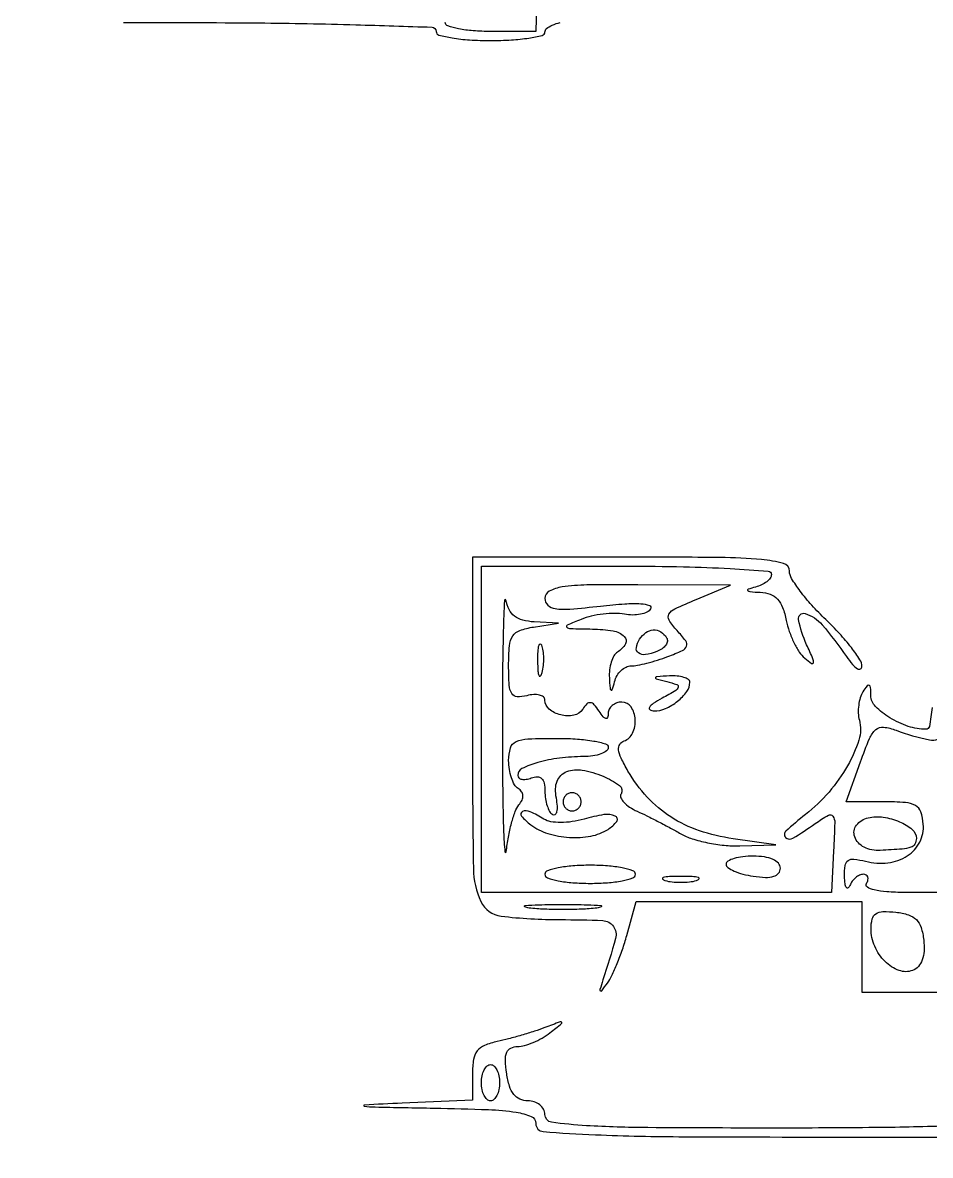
# Model space of a CAD drawing. Extents: x 23 to 255, y 40 to 184.
# Drawn here: x 61.53 to 70.01, y 113.36 to 123.94 of the extents above; entities that cross this region are included whole.
import ezdxf

# ---------------------------------------------------------------- set-up
doc = ezdxf.new("R2010")
doc.units = 0
doc.header["$MEASUREMENT"] = 0

msp = doc.modelspace()

# ---------------------------------------------------------------- linework, layer by layer
for points in [[(207.919475, 175.632891, 0.000007), (191.762556, 175.634099, 0.00002), (173.0434, 175.634494, 0.000013), (151.49745, 175.633531)], [(66.339939, 124.34085), (66.3264, 123.8544), (65.9034, 123.8544, -0.01883), (65.74126, 123.860509, -0.03053), (65.604656, 123.879251, -0.031449), (65.504135, 123.906021, -0.322437), (65.4804, 123.939, 0.388949)], [(62.4771, 123.939, -0.001995), (63.73993, 123.933962, -0.00525), (64.644975, 123.917237, -0.001485), (65.357097, 123.894478, -0.404023), (65.3958, 123.8544, 0.339565), (65.421453, 123.820982, 0.024068), (65.54385, 123.794475, 0.025878), (65.70744, 123.775843, 0.015416), (65.9034, 123.7698, 0.014623), (66.097996, 123.775492, 0.023973), (66.261893, 123.793001, 0.020755), (66.386572, 123.817738, 0.34628), (66.411, 123.848781, -0.233512), (66.426919, 123.881007, -0.056702), (66.479341, 123.912424, -0.046395), (66.554547, 123.938513, -0.031666)], [(70.025947, 117.545223, -0.011743), (70.001158, 117.366937, -0.367624), (69.969707, 117.3402, -0.081417), (69.804215, 117.367328, -0.056242), (69.631918, 117.447877, -0.0593), (69.497864, 117.553676, -0.196358), (69.455305, 117.655356, 0.015299), (69.45234, 117.730911, 0.271401), (69.439095, 117.750277, 0.354873), (69.419206, 117.745386, 0.020732), (69.381074, 117.690385, 0.068534), (69.355986, 117.635376, 0.041148), (69.341082, 117.565036, 0.040439), (69.337704, 117.491179, 0.055219), (69.347352, 117.425317, -0.141046), (69.342816, 117.23994, -0.053515), (69.238268, 117.000468, -0.048603), (69.064225, 116.754445, -0.047671), (68.844927, 116.544882, 0.016487), (68.660003, 116.388995, 0.436976), (68.659222, 116.33102, 0.339509), (68.72704, 116.323823, 0.01554), (68.934478, 116.459711, -0.021802), (69.058233, 116.538583, -0.393174), (69.100224, 116.528955, -0.158415), (69.117727, 116.468535, -0.004866), (69.106694, 116.205911), (69.086583, 115.8174), (67.452692, 115.8174), (65.8188, 115.8174), (65.8188, 117.3402), (65.8188, 118.863), (67.1724, 118.863, -0.00508), (67.706178, 118.857577, -0.009384), (68.139674, 118.840625, -0.003713), (68.495541, 118.817361, -0.393076), (68.526, 118.784603, -0.159836), (68.515224, 118.751755, -0.067019), (68.48251, 118.71787, -0.05682), (68.434592, 118.68812, -0.046657), (68.37795, 118.667517, 0.012557), (68.308378, 118.647457, 0.548378), (68.305095, 118.635204, 0.190914), (68.325935, 118.625084, 0.005961), (68.422365, 118.619014, -0.074495), (68.515753, 118.600116, -0.11916), (68.583234, 118.555365, -0.098408), (68.631037, 118.477714, -0.039583), (68.665211, 118.357297, 0.034009), (68.693431, 118.253468, 0.029976), (68.736446, 118.1498, 0.031184), (68.786809, 118.060935, 0.075174), (68.836969, 118.00466, 0.020631), (68.902002, 117.95507, 0.557905), (68.918377, 117.96214, 0.139163), (68.91354, 117.998827, 0.004966), (68.855331, 118.13002, -0.057223), (68.779433, 118.364371, -0.565559), (68.84118, 118.420781, -0.146456), (69.000417, 118.316452, -0.023787), (69.227412, 118.019326, 0.024138), (69.28315, 117.946473, 0.075033), (69.329527, 117.905825, 0.258519), (69.357661, 117.904025, 0.289924), (69.372, 117.926675, 0.145373), (69.353185, 117.99002, 0.019973), (69.272595, 118.103531, 0.021552), (69.163183, 118.233317, 0.016711), (69.0336, 118.36511, -0.018643), (68.904032, 118.497911, -0.023345), (68.794605, 118.630733, -0.022493), (68.714873, 118.747915, -0.139005), (68.6952, 118.817311, 0.340883), (68.640146, 118.88868, 0.04225), (68.433718, 118.924589, 0.019469), (68.047403, 118.943473, 0.002478), (67.2147, 118.9476), (65.7342, 118.9476), (65.7342, 117.306951, 0.003462), (65.742986, 116.038005, 0.106831), (65.813511, 115.732262, 0.259335), (66.003369, 115.595644, 0.029073), (66.553991, 115.5636, -0.010721), (66.951042, 115.555086, -0.231821), (67.050841, 115.500763, -0.226236), (67.070431, 115.387823, -0.010207), (66.95328, 115.000409, 0.004065), (66.924921, 114.91062, 0.326876), (66.929478, 114.897489, 0.40136), (66.941701, 114.899442, 0.004642), (66.995242, 114.9714, 0.046975), (67.036746, 115.04119, 0.014187), (67.086445, 115.154215, 0.014078), (67.135254, 115.284784, 0.01487), (67.175683, 115.41555), (67.263522, 115.7328), (68.317761, 115.7328), (69.372, 115.7328), (69.372, 115.3098), (69.372, 114.8868), (69.74487, 114.8868), (70.117741, 114.8868)], [(70.1757, 115.817631), (69.768857, 115.817515, -0.015914), (69.602794, 115.822755, -0.042665), (69.485902, 115.840259, -0.084296), (69.422171, 115.867363, -0.409321), (69.4143, 115.902, 0.074422), (69.428173, 115.934359, 0.151112), (69.42698, 115.961749, 0.187673), (69.411269, 115.979861, 0.121914), (69.384043, 115.9866, 0.111184), (69.349306, 115.978779, 0.064692), (69.313212, 115.955536, 0.05974), (69.281297, 115.921286, 0.061896), (69.258829, 115.88085, -0.137658), (69.242222, 115.859325, -0.449867), (69.226731, 115.862553, -0.100871), (69.214675, 115.899074, -0.020752), (69.209479, 115.967062, -0.039645), (69.213962, 116.0678, -0.209542), (69.241577, 116.114204, -0.187667), (69.296733, 116.128279, -0.031194), (69.40642, 116.107918, 0.090155), (69.614342, 116.094158, 0.115024), (69.79473, 116.158534, 0.13198), (69.911499, 116.287312, 0.14007), (69.944605, 116.454265, 0.060147), (69.921087, 116.568682, 0.18517), (69.871699, 116.628635, 0.113037), (69.777442, 116.656805, 0.016326), (69.575532, 116.6634), (69.223769, 116.6634), (69.357541, 117.035407, -0.012636), (69.442273, 117.253561, -0.112692), (69.501704, 117.336775, -0.212976), (69.574462, 117.359801, -0.062616), (69.690965, 117.331507, 0.041133), (70.001906, 117.241723, 0.29377), (70.14097, 117.296074, 0.147685)], [(96.591991, 78.0858, -0.000015), (96.570667, 70.513747, -0.41338)], [(70.23915, 113.639763, -0.006906), (69.554962, 113.622908, -0.002705), (68.6106, 113.6178, -0.001615), (67.371829, 113.6218, -0.012793), (66.79875, 113.64017, -0.020426), (66.473996, 113.672254, -0.373972), (66.411, 113.7447, 0.124962), (66.398713, 113.793097, 0.100781), (66.364118, 113.834323, 0.090335), (66.312371, 113.86203, 0.078008), (66.251402, 113.8716, -0.104228), (66.176942, 113.887292, -0.124562), (66.120593, 113.93132, -0.091765), (66.080595, 114.008778, -0.036997), (66.054554, 114.1254, -0.024874), (66.042445, 114.25116, -0.10676), (66.054843, 114.324952, -0.188012), (66.091899, 114.36466, -0.112534), (66.155683, 114.3792, 0.069383), (66.220378, 114.388221, 0.030975), (66.301652, 114.416881, 0.029919), (66.385244, 114.458376, 0.035648), (66.45828, 114.507475, 0.002135), (66.56748, 114.593525, 0.445185), (66.568225, 114.605646, 0.295699), (66.553269, 114.608983, 0.001662), (66.411, 114.55563, -0.012386), (66.313231, 114.521337, -0.007017), (66.193287, 114.484426, -0.007002), (66.071275, 114.450592, -0.011441), (65.96685, 114.425743, 0.044367), (65.847338, 114.388851, 0.130861), (65.779374, 114.337363, 0.126255), (65.744639, 114.25767, 0.039985), (65.7342, 114.127347), (65.7342, 113.878717), (65.07855, 113.849884, 0.00187), (64.724536, 113.832989, 0.902379), (64.724039, 113.823263, 0.033378), (64.824597, 113.8145, 0.000577), (65.37465, 113.804025, -0.004598), (65.883515, 113.790241, -0.02846), (66.143787, 113.765918, -0.064042), (66.282838, 113.726236, -0.299746), (66.3264, 113.6601, 0.390468), (66.395815, 113.584766, 0.010574), (66.88335, 113.555185, 0.008805), (67.712324, 113.537073, 0.001059), (69.5412, 113.5332), (72.756, 113.5332)]]:
    msp.add_lwpolyline(points, format="xyb")
for points in [[(66.411, 118.562699, 0.205386), (66.438096, 118.499518, 0.156902), (66.506581, 118.466499, 0.054986), (66.645465, 118.462592, 0.00773), (66.931229, 118.490455, -0.00974), (67.15791, 118.511638, -0.032733), (67.306875, 118.512868, -0.070882), (67.386914, 118.496751, -0.478171), (67.398549, 118.463702, -0.146913), (67.364468, 118.433479, -0.059033), (67.304672, 118.413941, -0.051612), (67.230782, 118.406918, -0.044724), (67.153269, 118.414521, 0.049362), (67.064323, 118.422414, 0.027221), (66.95528, 118.415365, 0.026882), (66.84444, 118.396026, 0.038638), (66.7494, 118.366238, 0.00718), (66.618842, 118.311756, 0.554897), (66.616086, 118.293258, 0.171208), (66.648758, 118.280721, 0.002592), (66.85515, 118.276162, -0.036497), (67.047969, 118.258788, -0.147932), (67.152649, 118.207373, -0.348717), (67.163219, 118.137168, -0.124538), (67.0878, 118.0593, 0.127608), (67.056022, 118.026091, 0.051206), (67.030934, 117.967925, 0.046284), (67.015519, 117.896441, 0.043222), (67.013014, 117.821657, 0.005163), (67.019162, 117.724537, 0.213559), (67.028904, 117.706462, 0.524627), (67.040625, 117.710225, 0.009556), (67.061517, 117.78435, -0.068413), (67.084926, 117.840942, -0.069076), (67.122678, 117.88891, -0.075443), (67.168471, 117.921292, -0.116749), (67.215396, 117.9324, 0.047679), (67.274796, 117.938077, 0.014226), (67.363774, 117.957883, 0.014128), (67.46295, 117.985943, 0.014836), (67.558758, 118.019151, 0.015248), (67.696816, 118.076517, 0.203997), (67.733199, 118.116043, 0.251326), (67.72579, 118.164766, 0.023055), (67.645248, 118.26246, -0.039896), (67.570566, 118.359523, -0.290306), (67.569949, 118.415641, -0.147173), (67.625868, 118.465129, -0.009795), (67.824432, 118.55205), (68.1453, 118.685081), (67.27815, 118.689441, 0.004774), (66.803815, 118.687297, 0.032778), (66.571341, 118.668753, 0.083842), (66.451969, 118.630195, 0.279742)], [(66.013743, 117.2979, 0.00226), (66.017136, 116.767545, 0.005689), (66.02575, 116.381261, 0.015378), (66.037633, 116.197069, 0.906163), (66.050825, 116.197027, -0.019194), (66.070044, 116.333449, -0.020758), (66.099314, 116.464431, -0.020797), (66.133553, 116.573971, -0.087268), (66.167612, 116.633646, 0.058966), (66.197667, 116.680031, 0.125151), (66.206449, 116.721615, 0.14863), (66.193873, 116.757627, 0.096836), (66.161308, 116.787761, -0.126611), (66.127219, 116.823245, -0.046587), (66.098658, 116.887142, -0.04246), (66.079155, 116.966026, -0.039397), (66.0726, 117.049093, -0.072304), (66.089612, 117.166119, -0.219523), (66.141405, 117.225063, -0.095999), (66.252417, 117.250622, -0.008719), (66.5379, 117.2556, -0.017105), (66.716266, 117.249496, -0.027868), (66.866518, 117.230749, -0.026982), (66.978491, 117.204081, -0.332234), (67.0032, 117.171, -0.240716), (66.986573, 117.138464, -0.068296), (66.934859, 117.110912, -0.052542), (66.859659, 117.091857, -0.034566), (66.77055, 117.085245, 0.029542), (66.546696, 117.070891, 0.038824), (66.346141, 117.030088, 0.042299), (66.19719, 116.973534, 0.28847), (66.1572, 116.909988, 0.21248), (66.167595, 116.886632, 0.138659), (66.194477, 116.873388, 0.088859), (66.23548, 116.873184, 0.048567), (66.2841, 116.886606, -0.088263), (66.340635, 116.897499, -0.200205), (66.380303, 116.881613, -0.152668), (66.403845, 116.837657, -0.04721), (66.411, 116.762044, 0.038351), (66.416346, 116.692444, 0.041836), (66.432261, 116.62654, 0.04592), (66.455556, 116.573287, 0.128982), (66.483379, 116.544053, 0.309329), (66.507151, 116.545157, 0.17685), (66.523435, 116.570324, 0.073699), (66.527557, 116.623676, 0.029723), (66.518103, 116.696302, -0.051611), (66.510533, 116.784357, -0.089489), (66.52478, 116.856156, -0.106844), (66.560543, 116.909887, -0.101407), (66.615926, 116.945271, -0.136717), (66.760452, 116.958992, -0.053967), (66.953842, 116.902351, -0.061227), (67.106932, 116.8157, -0.389883), (67.122356, 116.735471, 0.246609), (67.119953, 116.70119, 0.085327), (67.148171, 116.658475, 0.06073), (67.201445, 116.614016, 0.037703), (67.273059, 116.575009, -0.00869), (67.363091, 116.532539, -0.004609), (67.473217, 116.476963, -0.004585), (67.584808, 116.418049, -0.007089), (67.68, 116.364915, 0.05482), (67.785087, 116.318771, 0.025845), (67.928777, 116.281692, 0.025244), (68.084834, 116.258045, 0.032416), (68.2299, 116.252951), (68.5683, 116.263007), (68.167619, 116.318913, -0.047416), (67.853951, 116.393479, -0.060964), (67.587231, 116.522296, -0.062965), (67.36599, 116.707689, -0.05558), (67.187039, 116.949795, -0.018051), (67.121826, 117.07224, -0.081943), (67.098809, 117.14944, -0.176968), (67.110153, 117.199216, -0.16452), (67.15125, 117.231795, 0.203267), (67.230477, 117.304902, 0.121291), (67.2542, 117.433033, 0.134324), (67.215174, 117.548711, 0.24959), (67.1301, 117.594, 0.081749), (67.081534, 117.586006, 0.09112), (67.040096, 117.562936, 0.099323), (67.012147, 117.528588, 0.118755), (67.001905, 117.48825, -0.067648), (66.996182, 117.449689, -0.403287), (66.980169, 117.440485, -0.166561), (66.95522, 117.456656, -0.021186), (66.917305, 117.5094, 0.032627), (66.871546, 117.570078, 0.18737), (66.836649, 117.588646, 0.23236), (66.803156, 117.576871, 0.050602), (66.763786, 117.527685, -0.201805), (66.682095, 117.471957, -0.109803), (66.558587, 117.474221, -0.113968), (66.45092, 117.528104, -0.223573), (66.411, 117.612918, 0.221261), (66.397525, 117.641878, 0.11579), (66.361298, 117.660246, 0.077863), (66.30661, 117.66481, 0.04594), (66.2418, 117.654087, -0.074628), (66.151359, 117.644391, -0.251622), (66.101885, 117.673725, -0.121981), (66.077828, 117.751542, -0.014268), (66.0726, 117.934701, -0.020575), (66.080252, 118.120586, -0.12345), (66.111191, 118.211521, -0.167028), (66.176613, 118.262947, -0.046245), (66.30525, 118.294805), (66.5379, 118.330048), (66.311134, 118.342724, -0.049286), (66.204135, 118.35937, -0.101293), (66.12829, 118.39645, -0.112065), (66.077861, 118.45743, -0.069486), (66.047705, 118.54575, 0.887131), (66.033501, 118.544743, 0.005367), (66.022605, 118.257713, 0.004905), (66.015282, 117.836914, 0.002367)], [(67.547621, 118.195065, -0.176398), (67.554466, 118.16204, -0.118962), (67.539988, 118.125962, -0.088757), (67.505445, 118.092111, -0.058024), (67.455905, 118.066173, -0.051066), (67.34992, 118.037483, -0.198234), (67.285018, 118.052616, -0.293297), (67.265226, 118.102205, -0.090929), (67.295821, 118.180571, -0.098146), (67.353538, 118.242621, -0.143063), (67.423473, 118.267493, -0.153127), (67.49233, 118.250174, -0.117266)], [(66.342893, 117.9747, 0.012823), (66.346328, 117.88433, 0.080377), (66.356563, 117.839416, 0.597527), (66.370109, 117.837932, 0.087174), (66.385027, 117.87056, 0.037336), (66.396863, 117.935499, 0.029507), (66.400194, 118.006849, 0.030339), (66.395299, 118.073774, 0.06278), (66.381892, 118.12436, 0.31318), (66.366765, 118.134256, 0.333666), (66.353056, 118.123355, 0.052471), (66.344395, 118.066078, 0.014395)], [(67.548398, 117.786315, -0.020366), (67.643018, 117.758091, -0.394879), (67.65615, 117.733352, -0.195138), (67.632791, 117.702597, -0.007498), (67.506098, 117.629927, 0.017501), (67.422882, 117.579957, 0.106146), (67.387596, 117.544538, 0.430545), (67.392951, 117.522759, 0.124062), (67.43043, 117.512398, 0.110966), (67.537144, 117.533827, 0.064149), (67.649455, 117.602272, 0.066176), (67.736122, 117.692876, 0.15908), (67.7646, 117.78012, 0.253724), (67.750908, 117.805364, 0.070554), (67.708685, 117.825036, 0.052965), (67.64717, 117.836821, 0.033755), (67.57425, 117.837986, 0.002649), (67.457725, 117.83136, 0.267303), (67.44462, 117.822689, 0.473953), (67.449256, 117.812344, 0.00379)], [(66.5802, 116.6634, 0.099038), (66.586659, 116.631113, 0.097945), (66.605051, 116.603651, 0.097945), (66.632513, 116.585259, 0.099038), (66.6648, 116.5788, 0.099038), (66.697087, 116.585259, 0.097945), (66.724549, 116.603651, 0.097945), (66.742941, 116.631113, 0.099038), (66.7494, 116.6634, 0.099038), (66.742941, 116.695687, 0.097945), (66.724549, 116.723149, 0.097945), (66.697087, 116.741541, 0.099038), (66.6648, 116.748, 0.099038), (66.632513, 116.741541, 0.097945), (66.605051, 116.723149, 0.097945), (66.586659, 116.695687, 0.099038)], [(66.27912, 116.449209, 0.087223), (66.438883, 116.367339, 0.06011), (66.639432, 116.330955, 0.060721), (66.840291, 116.343403, 0.095471), (67.00075, 116.406296, 0.09094), (67.081627, 116.480933, 0.486837), (67.068291, 116.530666, 0.142034), (66.961997, 116.543536, 0.02941), (66.776277, 116.501908, -0.033071), (66.6665, 116.478145, -0.036884), (66.558502, 116.470211, -0.0404), (66.46495, 116.47782, -0.101003), (66.40118, 116.502059, 0.034075), (66.2735, 116.571222, 0.21234), (66.20088, 116.571938, 0.508832), (66.191594, 116.530567, 0.05071)], [(69.8796, 116.322023, -0.128412), (69.86577, 116.269063, -0.186334), (69.828953, 116.238583, -0.062098), (69.748491, 116.222354, -0.005567), (69.542565, 116.209188, -0.12652), (69.391979, 116.239554, -0.194589), (69.303903, 116.336845, -0.260196), (69.321177, 116.445442, -0.171944), (69.430621, 116.514575, -0.091766), (69.570804, 116.520158, -0.065576), (69.722287, 116.477552, -0.072403), (69.840713, 116.404995, -0.222714)], [(68.103, 116.080802, 0.246404), (68.119467, 116.049416, 0.047041), (68.177554, 116.016893, 0.04044), (68.25958, 115.988285, 0.027258), (68.3568, 115.968554, 0.02709), (68.471118, 115.958058, 0.081358), (68.548647, 115.967797, 0.14566), (68.593454, 115.996936, 0.178073), (68.6106, 116.043552, 0.191106), (68.592439, 116.089332, 0.100101), (68.541628, 116.125296, 0.068643), (68.461221, 116.14836, 0.035581), (68.3568, 116.1558, 0.027968), (68.259555, 116.150356, 0.043898), (68.177554, 116.133769, 0.054546), (68.120041, 116.109703, 0.27286)], [(66.411, 115.9866, 0.322437), (66.434735, 115.953621, 0.031449), (66.535256, 115.926851, 0.03053), (66.67186, 115.908109, 0.01883), (66.834, 115.902, 0.01883), (66.99614, 115.908109, 0.03053), (67.132744, 115.926851, 0.031449), (67.233265, 115.953621, 0.322437), (67.257, 115.9866, 0.322437), (67.233265, 116.019579, 0.031449), (67.132744, 116.046349, 0.03053), (66.99614, 116.065091, 0.01883), (66.834, 116.0712, 0.01883), (66.67186, 116.065091, 0.03053), (66.535256, 116.046349, 0.031449), (66.434735, 116.019579, 0.322437)], [(67.53195, 115.928283, 0.039571), (67.599399, 115.916252, 0.024357), (67.68, 115.912324, 0.024357), (67.760601, 115.916252, 0.039571), (67.82805, 115.928283, 0.161593), (67.849973, 115.942522, 0.542911), (67.845631, 115.955608, 0.052887), (67.785918, 115.964628, 0.011065), (67.68, 115.966973, 0.011065), (67.574082, 115.964628, 0.052887), (67.514369, 115.955608, 0.542911), (67.510027, 115.942522, 0.161593)], [(66.89745, 115.671172, -0.016375), (66.75301, 115.66083, -0.009683), (66.5802, 115.657483, -0.009683), (66.40739, 115.66083, -0.016375), (66.26295, 115.671172, -0.095407), (66.223091, 115.68326, -0.741699), (66.225277, 115.694609, -0.021699), (66.352761, 115.702374, -0.00436), (66.5802, 115.704357, -0.00436), (66.807639, 115.702374, -0.021699), (66.935123, 115.694609, -0.741699), (66.937309, 115.68326, -0.095407)], [(69.948716, 115.372769, -0.041699), (69.951931, 115.269653, -0.074759), (69.935018, 115.186823, -0.095447), (69.898811, 115.126554, -0.118828), (69.84514, 115.089602, -0.183078), (69.717727, 115.089059, -0.107429), (69.587861, 115.172651, -0.09361), (69.490685, 115.315253, -0.103237), (69.4566, 115.478576, -0.058923), (69.467397, 115.569881, -0.189826), (69.501826, 115.619076, -0.14537), (69.567678, 115.639179, -0.030541), (69.68925, 115.632669, -0.046943), (69.806346, 115.60791, -0.121604), (69.879654, 115.563546, -0.121414), (69.923962, 115.490115, -0.046721)], [(65.988, 114.0408, -0.048028), (65.981766, 113.976046, -0.068025), (65.963149, 113.921303, -0.088204), (65.935707, 113.884415, -0.191087), (65.9034, 113.8716, -0.191087), (65.871093, 113.884415, -0.088204), (65.843651, 113.921303, -0.068025), (65.825034, 113.976046, -0.048028), (65.8188, 114.0408, -0.048028), (65.825034, 114.105554, -0.068025), (65.843651, 114.160297, -0.088204), (65.871093, 114.197185, -0.191087), (65.9034, 114.21, -0.191087), (65.935707, 114.197185, -0.088204), (65.963149, 114.160297, -0.068025), (65.981766, 114.105554, -0.048028)]]:
    msp.add_lwpolyline(points, format="xyb", close=True)

doc.saveas('drawing.dxf')
